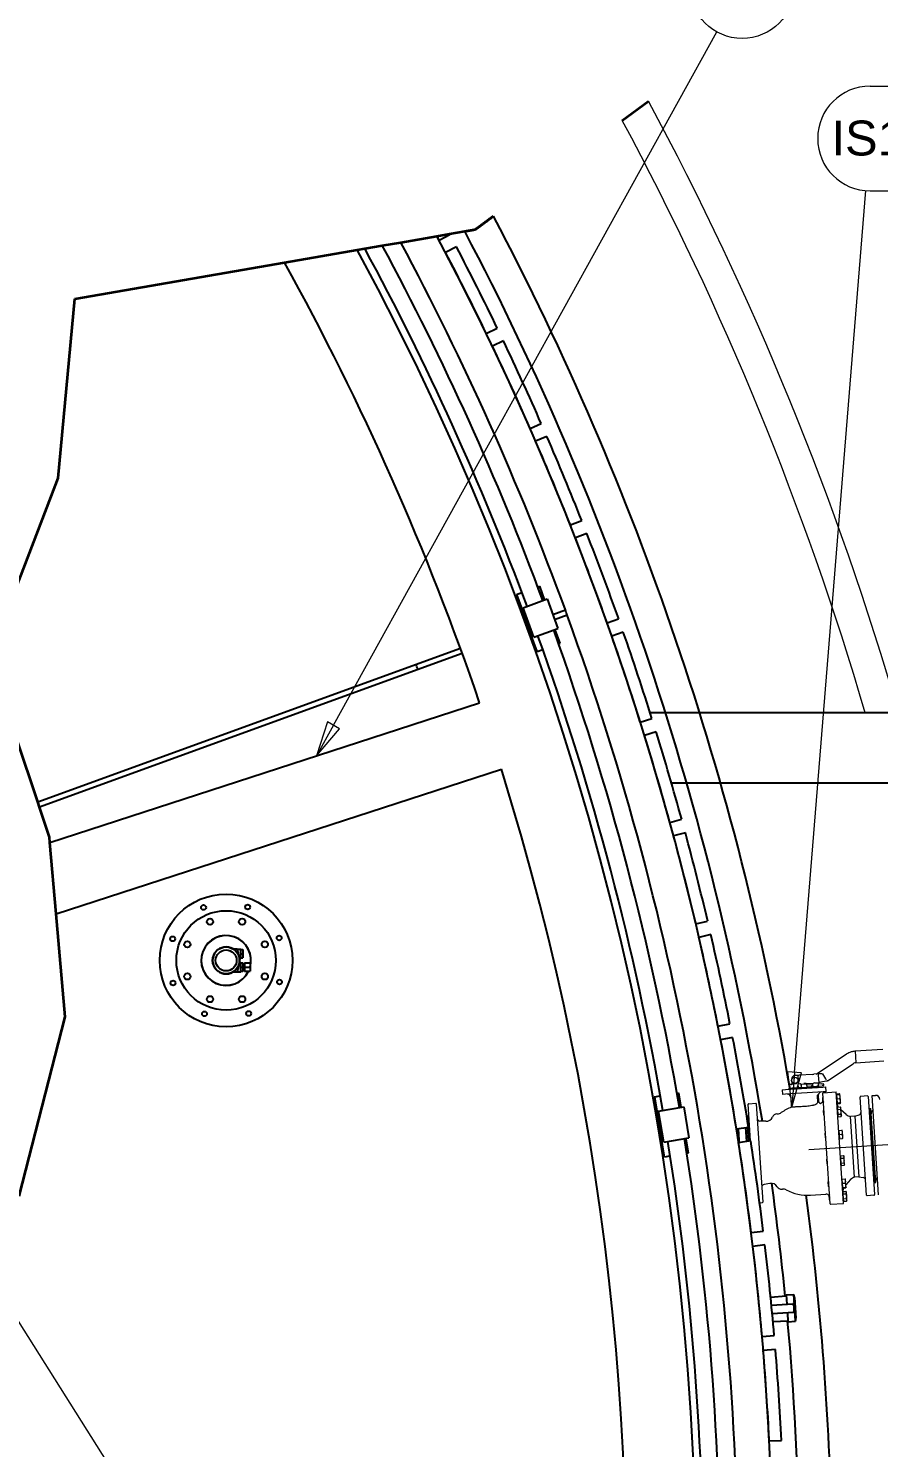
# Model space of a CAD drawing. Header units: millimetres. Extents: x 0 to 100323, y 0 to 59400.
# Drawn here: x 54658 to 60744, y 33047 to 43210 of the extents above; entities that cross this region are included whole.
import ezdxf

# ---------------------------------------------------------------- set-up
doc = ezdxf.new("R2010")
doc.units = ezdxf.units.MM
doc.header["$LTSCALE"] = 100
doc.linetypes.add('CHAIN', pattern=[0.3543, 0.2362, -0.0295, 0.0591, -0.0295])
for name, color, linetype, lineweight in [('Break Line', 7, 'Continuous', 35), ('Dimension', 7, 'Continuous', 18), ('Symbol', 7, 'Continuous', 18), ('Visible', 7, 'Continuous', 25)]:
    doc.layers.add(name, color=color, linetype=linetype, lineweight=lineweight)
for name, color, linetype, lineweight, true_color in [('P_Biomass (BM)', 150, 'Continuous', 18, 0x007fff), ('P_BioMass CenterLine', 150, 'CHAIN', 18, 0x007fff), ('P_Condensate (CS)', 40, 'Continuous', 18, 0xffbf00)]:
    doc.layers.add(name, color=color, linetype=linetype, lineweight=lineweight, true_color=true_color)
doc.styles.add('Note Text', font='arial.ttf')
doc.styles.add('Title', font='arial.ttf')
doc.dimstyles.new('Default - Method 2b', dxfattribs={"dimscale": 100, "dimtxt": 3, "dimasz": 2.5, "dimexe": 3, "dimexo": 0.5, "dimgap": 0.7, "dimtad": 0, "dimtoh": 1, "dimdec": 0, "dimrnd": 1e-08, "dimtxsty": 'Title', "dimcen": 0.09, "dimdle": 10, "dimclrd": 256, "dimclre": 256, "dimclrt": 7, "dimadec": 0, "dimazin": 2, "dimtfac": 0.833333, "dimtdec": 1, "dimtmove": 0, "dimatfit": 3, "dimfxl": 1, "dimtolj": 1, "dimlwd": -1, "dimlwe": -1, "dimarcsym": 0})

# ---------------------------------------------------------------- blocks, each defined once
blk = doc.blocks.new('*D36')
at = {"layer": 'Defpoints', "color": 0, "transparency": 16777216}
for p in [(58733, 37808), (100323, 37808), (61213, 36954), (60245, 35181)]:
    blk.add_point(p, dxfattribs=at)
at = {"layer": 'Dimension', "transparency": 16777216}
blk.add_arc((100323, 37808), 39119, 180.3662, 183.3845, dxfattribs=at)
for points in [[(61163, 37558), (61246, 37558), (61204, 37808)], [(61313, 35501), (61230, 35496), (61287, 35249)]]:
    blk.add_solid(points, dxfattribs=at)
at = {"layer": 'Dimension', "color": 7, "transparency": 16777216, "insert": (61301, 36386), "char_height": 300, "attachment_point": 7, "style": 'Title'}
blk.add_mtext('\\A1;4°', dxfattribs=at)
blk = doc.blocks.new('*D37')
at = {"layer": 'Defpoints', "color": 0, "transparency": 16777216}
for p in [(34298, 37808), (58733, 37808), (72808, 36126), (70305, 35447)]:
    blk.add_point(p, dxfattribs=at)
at = {"layer": 'Dimension', "transparency": 16777216}
blk.add_arc((34298, 37808), 38546, 356.621, 359.6284, dxfattribs=at)
for points in [[(72802, 37558), (72886, 37558), (72845, 37808)], [(72819, 35533), (72736, 35538), (72762, 35286)]]:
    blk.add_solid(points, dxfattribs=at)
at = {"layer": 'Dimension', "color": 7, "transparency": 16777216, "insert": (72901, 36388), "char_height": 300, "attachment_point": 7, "style": 'Title'}
blk.add_mtext('\\A1;4°', dxfattribs=at)
blk = doc.blocks.new('Balloon10')
at = {"layer": 'Symbol'}
for p, q in [((568.42, 382.2), (595.86, 431.86)), ((567.98, 382.44), (567.21, 380.01)), ((568.42, 382.2), (567.21, 380.01)), ((568.85, 381.95), (567.98, 382.44)), ((567.21, 380.01), (568.85, 381.95))]:
    blk.add_line(p, q, dxfattribs=at)
at = {"layer": 'Symbol', "flags": 128}
blk.add_lwpolyline([(567.98, 382.44), (567.21, 380.01), (568.85, 381.95), (567.98, 382.44)], dxfattribs=at)
at = {"layer": 'Symbol'}
blk.add_circle((597.67, 435.13), 3.75, dxfattribs=at)
blk.add_solid([(567.98, 382.44), (567.21, 380.01), (568.85, 381.95), (567.98, 382.44)], dxfattribs=at)
at = {"layer": 'Symbol', "insert": (597.67, 435.13), "char_height": 2.5, "attachment_point": 5, "style": 'Note Text'}
blk.add_mtext('1', dxfattribs=at)
blk = doc.blocks.new('Balloon29')
at = {"layer": 'Symbol'}
for p, q in [((606.83, 427.96), (621.69, 427.96)), ((601.42, 357.34), (606.53, 420.48)), ((606.83, 420.46), (621.69, 420.46)), ((600.92, 357.38), (601.22, 354.85)), ((601.92, 357.3), (600.92, 357.38)), ((601.42, 357.34), (601.22, 354.85)), ((601.22, 354.85), (601.92, 357.3))]:
    blk.add_line(p, q, dxfattribs=at)
at = {"layer": 'Symbol', "flags": 128}
blk.add_lwpolyline([(600.92, 357.38), (601.22, 354.85), (601.92, 357.3), (600.92, 357.38)], dxfattribs=at)
at = {"layer": 'Symbol'}
for centre, start, end in [((606.83, 424.21), 90, 270), ((621.69, 424.21), 270, 90)]:
    blk.add_arc(centre, 3.75, start, end, dxfattribs=at)
blk.add_solid([(600.92, 357.38), (601.22, 354.85), (601.92, 357.3), (600.92, 357.38)], dxfattribs=at)
at = {"layer": 'Symbol', "insert": (614.26, 424.23), "char_height": 2.5, "attachment_point": 5, "style": 'Note Text'}
blk.add_mtext('IS1.C1.CV01', dxfattribs=at)
blk = doc.blocks.new('Balloon41')
at = {"layer": 'Symbol'}
for p, q in [((534.37, 361.51), (518.93, 361.51)), ((534.37, 354.01), (518.93, 354.01)), ((556.35, 322.89), (536.37, 354.59)), ((556.78, 323.16), (555.93, 322.63)), ((555.93, 322.63), (557.69, 320.78)), ((556.35, 322.89), (557.69, 320.78)), ((557.69, 320.78), (556.78, 323.16))]:
    blk.add_line(p, q, dxfattribs=at)
at = {"layer": 'Symbol', "flags": 128}
blk.add_lwpolyline([(555.93, 322.63), (557.69, 320.78), (556.78, 323.16), (555.93, 322.63)], dxfattribs=at)
at = {"layer": 'Symbol'}
for centre, start, end in [((518.93, 357.76), 90, 270), ((534.37, 357.76), 270, 90)]:
    blk.add_arc(centre, 3.75, start, end, dxfattribs=at)
blk.add_solid([(555.93, 322.63), (557.69, 320.78), (556.78, 323.16), (555.93, 322.63)], dxfattribs=at)
at = {"layer": 'Symbol', "insert": (526.65, 357.78), "char_height": 2.5, "attachment_point": 5, "style": 'Note Text'}
blk.add_mtext('IS1.C1.CM01', dxfattribs=at)

msp = doc.modelspace()

# ---------------------------------------------------------------- linework, layer by layer
at = {"layer": 'Break Line'}
for p, q in [((58909.6, 42549.7), (59096.3, 42688.1)), ((57191.4, 41654.8), (57323.4, 41677.6)), ((57323.4, 41677.6), (57582.8, 41722.5)), ((57582.8, 41722.5), (57673.5, 41738.2)), ((57673.5, 41738.2), (57782, 41757)), ((56491, 41533.5), (57011.7, 41623.6)), ((57011.7, 41623.6), (57065.9, 41633)), ((57065.9, 41633), (57191.4, 41654.8)), ((54990.5, 41273.7), (56491, 41533.5)), ((54870.4, 39988.3), (54990.5, 41273.7)), ((54378.5, 38702.8), (54870.4, 39988.3)), ((54724.4, 37670.4), (54378.5, 38702.8)), ((54737.1, 37632.5), (54724.4, 37670.4)), ((54809.2, 37417.4), (54737.1, 37632.5)), ((54812.5, 37380.4), (54809.2, 37417.4)), ((54857.4, 36869.3), (54812.5, 37380.4)), ((54922.3, 36131.9), (54857.4, 36869.3)), ((54591.5, 34846.5), (54922.3, 36131.9))]:
    msp.add_line(p, q, dxfattribs=at)
for points, weights in [([(57858, 41770.2), (57922.5, 41818), (57987.6, 41866.2)], [1.00000684871, 1.00001081549, 1]), ([(57782, 41757), (57819.9, 41763.6), (57858, 41770.2)], [1, 1.00000540163, 1.00000738175])]:
    msp.add_rational_spline(points, weights, degree=2, dxfattribs=at)
at = {"layer": 'P_Biomass (BM)'}
for p, q in [((60576.4, 35887.4), (60775.3, 35900.5)), ((60576.4, 35887.4), (60579.2, 35845)), ((60297.4, 35721.3), (60514.5, 35866.4)), ((60379.1, 35673.7), (60561.7, 35795.7)), ((60579.2, 35845), (60582, 35802.6)), ((60582, 35802.6), (60780.9, 35815.7)), ((60121.2, 35684.7), (60121.8, 35674.8)), ((60121.8, 35674.8), (60123.3, 35652.3)), ((60164.4, 35712.6), (60144.5, 35711.3)), ((60166.9, 35712.8), (60164.4, 35712.6)), ((60166.9, 35712.8), (60175.1, 35713.3)), ((60166.9, 35712.8), (60167.1, 35710.3)), ((60167.1, 35710.3), (60169.2, 35677.9)), ((60273, 35719.7), (60175.1, 35713.3)), ((60273, 35719.7), (60280.6, 35720.2)), ((60311.6, 35722.3), (60280.6, 35720.2)), ((60340.4, 35724.2), (60311.6, 35722.3)), ((60311.6, 35722.2), (60311.8, 35719.8)), ((60311.8, 35719.8), (60312.1, 35714.7)), ((60312.1, 35714.7), (60315.6, 35662.4)), ((60340.4, 35724.2), (60341.7, 35722.3)), ((60341.7, 35722.3), (60365, 35687.3)), ((60365, 35687.3), (60366.5, 35685.1)), ((60366.5, 35685.1), (60369.2, 35681.2)), ((60054.7, 35609), (60076.7, 35610.4)), ((60054.7, 35609), (60056.9, 35575.3)), ((60078.9, 35576.7), (60056.9, 35575.3)), ((60076.7, 35610.4), (60344.6, 35628)), ((60346.8, 35594.3), (60078.9, 35576.7)), ((60104.1, 35619.7), (60316.2, 35633.6)), ((60104.5, 35613.6), (60104.1, 35619.7)), ((60104.5, 35613.6), (60316.6, 35627.5)), ((60109.6, 35612.6), (60104.5, 35613.6)), ((60106.7, 35643.7), (60108, 35623.7)), ((60121.1, 35647.2), (60109, 35646.4)), ((60110.7, 35621.4), (60125.3, 35622.4)), ((60123.3, 35652.3), (60123.4, 35650.3)), ((60123.4, 35650.3), (60123.5, 35649.1)), ((60125.3, 35622.4), (60158.6, 35624.6)), ((60145.9, 35651.3), (60139, 35650.8)), ((60155.3, 35651.9), (60155.2, 35651.9)), ((60158.6, 35624.6), (60169.9, 35625.3)), ((60168.3, 35650.2), (60165.2, 35650)), ((60165.9, 35647.6), (60167.3, 35627.6)), ((60167.8, 35623.9), (60167.7, 35625.1)), ((60185.7, 35651.4), (60168.3, 35650.2)), ((60169.9, 35625.3), (60187.4, 35626.4)), ((60188.2, 35651.6), (60185.7, 35651.4)), ((60187.4, 35626.4), (60190.1, 35626.6)), ((60188.4, 35649.1), (60189.7, 35629.1)), ((60188.7, 35647.8), (60190.2, 35625.4)), ((60191.1, 35650.5), (60226, 35652.8)), ((60225.9, 35654), (60277.1, 35657.4)), ((60228.7, 35650.4), (60230.1, 35628)), ((60271.6, 35644.5), (60229.2, 35641.7)), ((60230, 35629.2), (60260, 35631.2)), ((60252.6, 35629.5), (60252.5, 35630.7)), ((60271.6, 35644.5), (60260, 35631.2)), ((60270, 35631.9), (60260, 35631.2)), ((60270, 35631.9), (60282.4, 35632.7)), ((60270.8, 35657), (60271.6, 35644.5)), ((60271.6, 35644.5), (60272.3, 35634.5)), ((60284.7, 35657.9), (60277.1, 35657.4)), ((60282.4, 35632.7), (60302, 35634)), ((60284.7, 35657.9), (60315.7, 35659.9)), ((60309.5, 35634.4), (60302, 35634)), ((60309.5, 35634.4), (60314.6, 35634.8)), ((60310.4, 35659.6), (60311.8, 35637.1)), ((60313.6, 35649.7), (60311, 35649.6)), ((60311.7, 35625.8), (60316.6, 35627.5)), ((60316.5, 35523.4), (60313, 35576.6)), ((60338.8, 35651.4), (60313.6, 35649.7)), ((60314.6, 35634.8), (60339.7, 35636.4)), ((60315.6, 35662.4), (60315.6, 35662.1)), ((60315.6, 35662.1), (60315.7, 35659.9)), ((60316.6, 35627.5), (60316.2, 35633.6)), ((60338.8, 35651.4), (60346.8, 35651.9)), ((60347.8, 35637), (60339.7, 35636.4)), ((60396.3, 34793.3), (60344.5, 35584.1)), ((60344.6, 35628), (60366.6, 35629.4)), ((60368.8, 35595.7), (60346.8, 35594.3)), ((60348, 35588.1), (60441.5, 35594.2)), ((60349.5, 35649.6), (60350.1, 35639.6)), ((60368.8, 35595.7), (60366.6, 35629.4)), ((60493.9, 34796), (60441.5, 35594.2)), ((60445, 35572.1), (60443, 35571.9)), ((60444.5, 35579.2), (60464.8, 35580.5)), ((60444.8, 35574.6), (60444.5, 35579.2)), ((60444.8, 35574.6), (60465.1, 35575.9)), ((60446.8, 35544.6), (60444.8, 35574.6)), ((60467.8, 35576.1), (60464.8, 35580.5)), ((60468.8, 35561.1), (60467.8, 35576.1)), ((59828.2, 35243.3), (59811, 35505.3)), ((59814.5, 35509.3), (59864.4, 35512.6)), ((59868.4, 35509.1), (59914.5, 34805.6)), ((60121.8, 35484.7), (60117.2, 35554.2)), ((60309.1, 35520.7), (60306.1, 35566.6)), ((60343.9, 35554.9), (60346.2, 35557.5)), ((60346.1, 35521.1), (60343.9, 35554.9)), ((60346.1, 35521.1), (60348.1, 35519.3)), ((60448.6, 35517.2), (60446.6, 35517.1)), ((60446.8, 35544.6), (60467.1, 35546)), ((60448.8, 35514.7), (60446.8, 35544.6)), ((60448.8, 35514.7), (60469, 35516)), ((60449.1, 35510.1), (60448.8, 35514.7)), ((60449.1, 35510.1), (60469.3, 35511.4)), ((60451.1, 35478.5), (60449.1, 35478.3)), ((60450.7, 35485.6), (60470.9, 35486.9)), ((60451.8, 35468.3), (60450.7, 35485.6)), ((60451.8, 35468.3), (60472.1, 35469.6)), ((60470.7, 35531.2), (60468.8, 35561.1)), ((60471.7, 35516.2), (60469.3, 35511.4)), ((60471.7, 35516.2), (60470.7, 35531.2)), ((60473.9, 35482.5), (60470.9, 35486.9)), ((60474.2, 35478.4), (60473.9, 35482.5)), ((60475.9, 35452.5), (60474.2, 35478.4)), ((60657.8, 34855.6), (60611.9, 35556.6)), ((60663.9, 35565), (60616.5, 35561.9)), ((60669.2, 35560.3), (60715.2, 34859.3)), ((60682.5, 35472.2), (60674.8, 35476.1)), ((60682.4, 35474.7), (60688.6, 35475.2)), ((60717, 34945.9), (60682.4, 35474.7)), ((60723.3, 34946.3), (60688.6, 35475.2)), ((60697.6, 35567.2), (60721.3, 35568.7)), ((60744.2, 34856.2), (60697.6, 35567.2)), ((59809.4, 35415), (59816.6, 35419.8)), ((59937.2, 35383.6), (59894.5, 35385.1)), ((60016.8, 35436.1), (60021.7, 35436.4)), ((60350, 35461.2), (60352.4, 35463.9)), ((60352.3, 35427.4), (60350, 35461.2)), ((60352.3, 35427.4), (60354.9, 35425.1)), ((60454.1, 35433.7), (60451.8, 35468.3)), ((60454.7, 35423.6), (60452.7, 35423.4)), ((60454.1, 35433.7), (60474.3, 35435.1)), ((60455.2, 35416.4), (60454.1, 35433.7)), ((60455.2, 35416.4), (60475.5, 35417.8)), ((60512.9, 35432.5), (60475, 35465.7)), ((60477.8, 35422.6), (60475.5, 35417.8)), ((60477.6, 35426.6), (60475.9, 35452.5)), ((60477.8, 35422.6), (60477.6, 35426.6)), ((60573.2, 35420), (60543, 35418)), ((60571.4, 34983.9), (60543, 35418)), ((60573.2, 35420), (60605, 35430.2)), ((60573.2, 35420), (60601.7, 34985.9)), ((60360.7, 35299.1), (60363, 35301.7)), ((60362.9, 35265.3), (60360.7, 35299.1)), ((60461.8, 35316.3), (60459.8, 35316.2)), ((60461.6, 35318.8), (60481.9, 35320.1)), ((60463.6, 35288.9), (60461.6, 35318.8)), ((60463.6, 35288.9), (60483.8, 35290.2)), ((60465.5, 35258.9), (60463.6, 35288.9)), ((60485.5, 35305.3), (60484.5, 35320.3)), ((60487.5, 35275.4), (60485.5, 35305.3)), ((60488.5, 35260.4), (60487.5, 35275.4)), ((60362.9, 35265.3), (60365.5, 35263)), ((60465.4, 35261.4), (60463.4, 35261.3)), ((60465.5, 35258.9), (60485.8, 35260.2)), ((60372.9, 35111.8), (60375.3, 35114.5)), ((60375.2, 35078), (60372.9, 35111.8)), ((60375.2, 35078), (60377.8, 35075.7)), ((60474, 35129.1), (60472, 35128.9)), ((60473.6, 35136.2), (60493.8, 35137.5)), ((60474.7, 35118.9), (60473.6, 35136.2)), ((60474.7, 35118.9), (60495, 35120.2)), ((60477, 35084.3), (60474.7, 35118.9)), ((60477.6, 35074.2), (60475.6, 35074)), ((60477, 35084.3), (60497.2, 35085.7)), ((60478.1, 35067), (60477, 35084.3)), ((60478.1, 35067), (60498.4, 35068.4)), ((60496.8, 35133.1), (60493.8, 35137.5)), ((60497.1, 35129), (60496.8, 35133.1)), ((60498.8, 35103.1), (60497.1, 35129)), ((60500.7, 35073.2), (60498.4, 35068.4)), ((60500.5, 35077.2), (60498.8, 35103.1)), ((60500.7, 35073.2), (60500.5, 35077.2)), ((60484.7, 34966.9), (60482.7, 34966.8)), ((60484.5, 34969.4), (60504.8, 34970.7)), ((60486.5, 34939.5), (60484.5, 34969.4)), ((60508.4, 34955.9), (60507.5, 34970.9)), ((60543.5, 34965.6), (60510.3, 34927.7)), ((60601.7, 34985.9), (60571.4, 34983.9)), ((60601.7, 34985.9), (60634.5, 34980)), ((59966.3, 34939), (59924.2, 34931.9)), ((60052.1, 34897.3), (60057, 34897.6)), ((60255.7, 34855.5), (60366.7, 34862.8)), ((60383.6, 34949.7), (60385.9, 34952.3)), ((60385.8, 34915.9), (60383.6, 34949.7)), ((60385.8, 34915.9), (60388.4, 34913.6)), ((60488.3, 34912), (60486.3, 34911.9)), ((60486.5, 34939.5), (60506.7, 34940.8)), ((60488.4, 34909.5), (60486.5, 34939.5)), ((60488.4, 34909.5), (60508.7, 34910.9)), ((60490.8, 34873.3), (60488.8, 34873.1)), ((60490.3, 34880.4), (60510.6, 34881.7)), ((60491.5, 34863.1), (60490.3, 34880.4)), ((60491.5, 34863.1), (60511.7, 34864.4)), ((60493.7, 34828.6), (60491.5, 34863.1)), ((60493, 34905.2), (60509, 34906.2)), ((60510.4, 34926), (60508.4, 34955.9)), ((60511.4, 34911), (60509, 34906.2)), ((60511.4, 34911), (60510.4, 34926)), ((60513.6, 34877.3), (60510.6, 34881.7)), ((60513.9, 34873.3), (60513.6, 34877.3)), ((60515.6, 34847.3), (60513.9, 34873.3)), ((60716.9, 34948.4), (60709.7, 34943.6)), ((60717, 34945.9), (60723.3, 34946.3)), ((59892.5, 34800.4), (59911, 34801.6)), ((60389.7, 34856.1), (60391.4, 34858)), ((60391.9, 34822.3), (60389.7, 34856.1)), ((60391.9, 34822.3), (60394.6, 34819.9)), ((60400.3, 34789.8), (60493.9, 34796)), ((60494.4, 34818.4), (60492.4, 34818.3)), ((60493.7, 34828.6), (60514, 34829.9)), ((60494.9, 34811.3), (60493.7, 34828.6)), ((60494.9, 34811.3), (60515.1, 34812.6)), ((60517.5, 34817.4), (60515.1, 34812.6)), ((60517.3, 34821.4), (60515.6, 34847.3)), ((60517.5, 34817.4), (60517.3, 34821.4)), ((60710.5, 34854), (60663.1, 34850.9))]:
    msp.add_line(p, q, dxfattribs=at)
msp.add_circle((60144.3, 35676.2), 22.5, dxfattribs=at)
for centre, radius, start, end in [((60146.1, 35686.4), 25, 93.75063, 183.75063), ((60092.3, 35552.6), 25, 3.75063, 93.75063), ((60109.2, 35643.9), 2.5, 93.75063, 183.75063), ((60110.5, 35623.9), 2.5, 183.75063, 273.75063), ((60121, 35649.6), 2.5, 273.75063, 3.75063), ((60168.4, 35647.7), 2.5, 93.75063, 183.75063), ((60169.8, 35627.8), 2.5, 183.75063, 273.75063), ((60185.9, 35648.9), 2.5, 3.75063, 93.75063), ((60187.2, 35628.9), 2.5, 273.75063, 3.75063), ((60191.2, 35648), 2.5, 93.75063, 183.75063), ((60226.2, 35650.3), 2.5, 3.75063, 93.75063), ((60269.8, 35634.3), 2.5, 273.75063, 3.75063), ((60309.3, 35636.9), 2.5, 273.75063, 3.75063), ((60336.7, 35568.6), 25, 93.75063, 161.41899), ((60348.2, 35584.4), 3.75, 93.75063, 183.75063), ((60347, 35649.4), 2.5, 3.75063, 93.75063), ((60347.6, 35639.4), 2.5, 273.75063, 3.75063), ((59814.7, 35505.6), 3.75, 93.75063, 183.75063), ((59864.6, 35508.8), 3.75, 3.75063, 93.75063), ((60234.5, 35179.8), 325, 110.28649, 125.17454), ((60322.6, 35536.3), 25, 281.33776, 337.9087), ((60497, 35513), 50, 183.75063, 212.86869), ((60616.9, 35556.9), 5, 93.75063, 183.75063), ((60664.3, 35560), 5, 3.75063, 93.75063), ((60723.3, 35538.8), 30, 3.75063, 93.75063), ((59895.2, 35405.1), 20, 183.75063, 267.88206), ((59939, 35433.5), 50, 267.88206, 336.54774), ((60019.3, 35398.7), 37.5, 93.75063, 156.54774), ((60018.4, 35486.3), 50, 273.75063, 305.17454), ((60554.1, 35479.5), 62.5, 228.75063, 259.71439), ((60598.9, 35449.2), 20, 287.78688, 3.75063), ((60718.5, 35439.5), 27.5, 120.78633, 183.75063), ((60590.5, 34924.4), 62.5, 107.78688, 138.75063), ((60630.9, 34960.3), 20, 3.75063, 79.71439), ((60748.3, 34985.5), 27.5, 183.75063, 246.71494), ((59927.6, 34912.1), 20, 99.6192, 183.75063), ((59974.7, 34889.7), 50, 30.95353, 99.6192), ((60049.7, 34934.7), 37.5, 210.95353, 273.75063), ((60060.3, 34847.7), 50, 62.32673, 93.75063), ((60234.5, 35179.8), 325, 242.32673, 273.75063), ((60368.4, 34837.8), 25, 29.59257, 93.75063), ((60538.2, 34883.8), 50, 148.3401, 183.75063), ((59910.8, 34805.3), 3.75, 273.75063, 3.75063), ((60400.1, 34793.6), 3.75, 183.75063, 273.75063), ((60662.8, 34855.9), 5, 183.75063, 273.75063), ((60710.2, 34859), 5, 273.75063, 3.75063)]:
    msp.add_arc(centre, radius, start, end, dxfattribs=at)
for points, knots in [([(60514.5, 35866.4), (60525.4, 35873.7), (60537.7, 35879.2), (60558.9, 35885), (60567.6, 35886.5), (60576.4, 35887.4)], [0, 0, 0, 0, 1.5757151, 1.5757151, 2.6339001, 2.6339001, 2.6339001, 2.6339001]), ([(60582, 35802.6), (60578.9, 35802.4), (60575.9, 35801.9), (60569, 35799.9), (60565.2, 35798), (60561.7, 35795.7)], [0, 0, 0, 0, 0.36301357, 0.36301357, 0.86224741, 0.86224741, 0.86224741, 0.86224741]), ([(60169.2, 35677.9), (60169.5, 35674.3), (60168.9, 35670.5), (60166.8, 35665.3), (60166, 35663.6), (60163.9, 35660.7), (60162.8, 35659.3), (60160.3, 35656.9), (60158.8, 35655.8), (60156.5, 35654.4), (60155.8, 35654), (60155.1, 35653.7)], [2.7705376, 2.7705376, 2.7705376, 2.7705376, 3.200607, 3.200607, 3.4156417, 3.4156417, 3.6306764, 3.6306764, 3.8623436, 3.8623436, 3.9734686, 3.9734686, 3.9734686, 3.9734686]), ([(60379.1, 35673.7), (60377.3, 35672.5), (60375.3, 35671.6), (60372.7, 35670.9), (60372.2, 35670.7), (60371.7, 35670.6)], [0, 0, 0, 0, 0.25630166, 0.25630166, 0.31936283, 0.31936283, 0.31936283, 0.31936283]), ([(60121.3, 35644.7), (60121.9, 35645.4), (60122.7, 35646.3), (60123.4, 35647.8), (60123.6, 35648.5), (60123.5, 35649.1)], [0, 0, 0, 0, 0.11756282, 0.11756282, 0.19402605, 0.19402605, 0.19402605, 0.19402605]), ([(60123.4, 35650.3), (60123.6, 35650.4), (60123.7, 35650.5), (60124.4, 35651), (60124.9, 35651.4), (60125.4, 35651.8), (60125.5, 35651.9), (60125.7, 35651.9), (60125.7, 35651.9), (60125.8, 35651.9), (60125.8, 35651.9), (60125.8, 35651.9)], [1.03791582, 1.03791582, 1.03791582, 1.03791582, 1.06177478, 1.06177478, 1.16965079, 1.16965079, 1.20998835, 1.20998835, 1.23501266, 1.23501266, 1.23887704, 1.23887704, 1.23887704, 1.23887704]), ([(60125.8, 35651.9), (60127.6, 35651.6), (60129.4, 35651.4), (60134, 35650.9), (60136.6, 35650.7), (60139, 35650.8)], [-1.70486799, -1.70486799, -1.70486799, -1.70486799, -1.50045954, -1.50045954, -1.19630796, -1.19630796, -1.19630796, -1.19630796]), ([(60225.9, 35654), (60223.2, 35653.8), (60220.2, 35654), (60214.1, 35654.6), (60211.1, 35655), (60208.3, 35655.4)], [-0.67667279, -0.67667279, -0.67667279, -0.67667279, -0.3383364, -0.3383364, 0, 0, 0, 0]), ([(60306.1, 35566.6), (60306.1, 35566.7), (60306.1, 35566.8), (60306.1, 35567.2), (60306.1, 35567.6), (60306.2, 35568.4), (60306.4, 35568.9), (60306.8, 35570), (60307.1, 35570.6), (60308.1, 35572.3), (60309.1, 35573.3), (60310.9, 35574.9), (60311.7, 35575.6), (60312.8, 35576.4), (60313, 35576.6), (60313, 35576.6)], [1.93222, 1.93222, 1.93222, 1.93222, 1.9558103, 1.9558103, 2.0478184, 2.0478184, 2.1775107, 2.1775107, 2.4296146, 2.4296146, 2.9930011, 2.9930011, 3.5599165, 3.5599165, 4.0522796, 4.0522796, 4.0522796, 4.0522796]), ([(60311.2, 35647.3), (60311.2, 35647.3), (60311.2, 35647.3), (60311.2, 35647.2), (60311.2, 35647.2), (60311.2, 35647.1), (60311.2, 35647.1)], [-0.014311058, -0.014311058, -0.014311058, -0.014311058, -0.006933725, -0.006933725, -0.006933725, 0.000525795, 0.000525795, 0.000525795, 0.000525795]), ([(60214.2, 35489.2), (60209.6, 35489), (60205, 35488.8), (60194.1, 35488.2), (60187.9, 35487.9), (60175.9, 35487.3), (60170.1, 35487), (60159.5, 35486.5), (60154.6, 35486.3), (60146, 35485.8), (60141.9, 35485.6), (60134.8, 35485.3), (60131.7, 35485.1), (60126.7, 35484.9), (60124.8, 35484.8), (60122.4, 35484.7), (60121.8, 35484.7), (60121.8, 35484.7)], [0.1983852, 0.1983852, 0.1983852, 0.1983852, 0.7346392, 0.7346392, 1.4692785, 1.4692785, 2.2039177, 2.2039177, 2.938557, 2.938557, 3.673091, 3.673091, 4.407625, 4.407625, 5.142159, 5.142159, 5.876693, 5.876693, 5.876693, 5.876693]), ([(60278.4, 35499.1), (60276.7, 35498.7), (60275, 35498.2), (60268, 35496.5), (60262.3, 35495.3), (60250.4, 35493.1), (60244.2, 35492.1), (60231.6, 35490.5), (60225.3, 35489.9), (60219.2, 35489.5), (60217.5, 35489.4), (60215.8, 35489.3), (60214.2, 35489.2)], [-2.4690309, -2.4690309, -2.4690309, -2.4690309, -2.2187719, -2.2187719, -1.4791813, -1.4791813, -0.7395906, -0.7395906, 0, 0, 0, 0.1984808, 0.1984808, 0.1984808, 0.1984808]), ([(60278.4, 35499.1), (60283.3, 35500.4), (60287.8, 35502), (60291.8, 35503.9), (60292.9, 35504.4), (60294, 35505), (60295, 35505.6), (60295.7, 35506), (60296.4, 35506.4), (60297.1, 35506.8), (60299.2, 35508), (60300.9, 35509.3), (60302.3, 35510.5), (60302.7, 35510.8), (60303.1, 35511.2), (60303.5, 35511.6), (60304.2, 35512.2), (60304.8, 35512.8), (60305.3, 35513.3), (60306.6, 35514.7), (60307.6, 35516.1), (60308.2, 35517.3), (60308.2, 35517.3), (60308.3, 35517.4), (60308.3, 35517.4), (60308.6, 35518), (60308.8, 35518.5), (60308.9, 35519.1), (60309, 35519.4), (60309.1, 35519.6), (60309.1, 35520), (60309.1, 35520.1), (60309.1, 35520.2), (60309.1, 35520.4), (60309.1, 35520.5), (60309.1, 35520.6), (60309.1, 35520.7)], [0, 0, 0, 0, 0.7708766, 0.7708766, 0.7708766, 0.9887593, 0.9887593, 0.9887593, 1.1419573, 1.1419573, 1.1419573, 1.6269223, 1.6269223, 1.6269223, 1.7784456, 1.7784456, 1.7784456, 2.0468111, 2.0468111, 2.0468111, 2.7472678, 2.7472678, 2.7472678, 2.7768126, 2.7768126, 2.7768126, 3.069755, 3.069755, 3.069755, 3.1958455, 3.1958455, 3.1958455, 3.2487989, 3.2487989, 3.2487989, 3.2973143, 3.2973143, 3.2973143, 3.2973143]), ([(60316.5, 35523.4), (60316.6, 35522.1), (60316.9, 35520.8), (60317.9, 35518.4), (60318.6, 35517.2), (60320.3, 35515.2), (60321.3, 35514.3), (60323.6, 35512.9), (60324.8, 35512.4), (60326.6, 35512), (60327, 35511.9), (60327.5, 35511.8)], [0, 0, 0, 0, 0.15497111, 0.15497111, 0.3131711, 0.3131711, 0.47429181, 0.47429181, 0.63268632, 0.63268632, 0.68883347, 0.68883347, 0.68883347, 0.68883347]), ([(60327.5, 35511.8), (60327.5, 35511.8), (60327.5, 35511.8), (60327.5, 35511.8), (60327.5, 35511.8), (60327.4, 35511.8), (60327.4, 35511.8), (60327.3, 35511.7), (60327.2, 35511.7), (60327.1, 35511.6), (60327, 35511.5), (60326.9, 35511.5), (60326.8, 35511.4), (60326.4, 35511.1), (60325.7, 35510.7), (60324.8, 35510.3), (60324.6, 35510.2), (60324.5, 35510.1), (60324.3, 35510.1), (60324.3, 35510), (60324.3, 35510), (60324.3, 35510)], [1.1939119, 1.1939119, 1.1939119, 1.1939119, 1.2408379, 1.2408379, 1.2408379, 1.3759992, 1.3759992, 1.3759992, 1.6060905, 1.6060905, 1.6060905, 1.7391443, 1.7391443, 1.7391443, 2.2978034, 2.2978034, 2.2978034, 2.3906077, 2.3906077, 2.3906077, 2.3969942, 2.3969942, 2.3969942, 2.3969942]), ([(60348.6, 35522), (60348.6, 35521.1), (60348.6, 35520.4), (60348.4, 35519.4), (60348.2, 35519.2), (60348.1, 35519.3)], [1.44816762, 1.44816762, 1.44816762, 1.44816762, 1.6622591, 1.6622591, 1.88681946, 1.88681946, 1.88681946, 1.88681946]), ([(60391.4, 34858), (60391.5, 34858.1), (60391.5, 34858.1), (60391.6, 34858.1), (60391.7, 34857.9), (60392, 34857.1), (60392.2, 34856.4), (60392.3, 34855.4)], [2.23171863, 2.23171863, 2.23171863, 2.23171863, 2.25494292, 2.25494292, 2.4488197, 2.4488197, 2.6508871, 2.6508871, 2.6508871, 2.6508871])]:
    msp.add_open_spline(points, degree=3, knots=knots, dxfattribs=at)
for points in [[(60155.1, 35653.7), (60152.3, 35652.4), (60149.2, 35651.5), (60145.9, 35651.3)], [(60371.7, 35670.6), (60353, 35667.1), (60334.4, 35663.5), (60315.7, 35659.9)], [(60371.7, 35670.6), (60371.7, 35670.6), (60371.7, 35670.6), (60371.7, 35670.6)], [(60316.5, 35523.4), (60316.5, 35523.4), (60316.5, 35523.4), (60316.5, 35523.4)], [(60354.9, 35425.2), (60354.9, 35425.1), (60354.9, 35425.1), (60354.9, 35425.1)], [(60385.9, 34952.3), (60385.9, 34952.3), (60385.9, 34952.3), (60385.9, 34952.3)]]:
    msp.add_open_spline(points, degree=3, dxfattribs=at)
for points, weights in [([(60467.2, 35576), (60466.4, 35578.2), (60464.8, 35580.5)], [1.01895290532, 1.01965956375, 1]), ([(60465.1, 35575.9), (60467.8, 35576.1), (60467.8, 35576.1)], [1, 1.0379548493, 1]), ([(60468.8, 35561.1), (60468.3, 35568.1), (60465.1, 35575.9)], [1, 1.0379548493, 1]), ([(60467.1, 35546), (60469.2, 35554.2), (60468.8, 35561.1)], [1, 1.0379548493, 1]), ([(60470.7, 35531.2), (60470.3, 35538.1), (60467.1, 35546)], [1, 1.0379548493, 1]), ([(60469, 35516), (60471.2, 35524.2), (60470.7, 35531.2)], [1, 1.0379548493, 1]), ([(60471.7, 35516.2), (60471.7, 35516.2), (60469, 35516)], [1, 1.0379548493, 1]), ([(60469.3, 35511.4), (60470.6, 35513.9), (60471.1, 35516.2)], [1, 1.01965956375, 1.01895290532]), ([(60474.2, 35478.4), (60473.9, 35482.5), (60470.9, 35486.9)], [1, 1.0379548493, 1]), ([(60472.1, 35469.6), (60474.4, 35474.4), (60474.2, 35478.4)], [1, 1.0379548493, 1]), ([(60475.9, 35452.5), (60475.4, 35460.5), (60472.1, 35469.6)], [1, 1.0379548493, 1]), ([(60474.3, 35435.1), (60476.4, 35444.5), (60475.9, 35452.5)], [1, 1.0379548493, 1]), ([(60477.6, 35426.6), (60477.3, 35430.6), (60474.3, 35435.1)], [1, 1.0379548493, 1]), ([(60475.5, 35417.8), (60477.8, 35422.6), (60477.6, 35426.6)], [1, 1.0379548493, 1]), ([(60481.9, 35320.1), (60484.5, 35320.3), (60484.5, 35320.3)], [1, 1.0379548493, 1]), ([(60485.5, 35305.3), (60485.1, 35312.3), (60481.9, 35320.1)], [1, 1.0379548493, 1]), ([(60483.8, 35290.2), (60486, 35298.4), (60485.5, 35305.3)], [1, 1.0379548493, 1]), ([(60487.5, 35275.4), (60487, 35282.3), (60483.8, 35290.2)], [1, 1.0379548493, 1]), ([(60485.8, 35260.2), (60487.9, 35268.4), (60487.5, 35275.4)], [1, 1.0379548493, 1]), ([(60488.5, 35260.4), (60488.5, 35260.4), (60485.8, 35260.2)], [1, 1.0379548493, 1]), ([(60497.1, 35129), (60496.8, 35133.1), (60493.8, 35137.5)], [1, 1.0379548493, 1]), ([(60495, 35120.2), (60497.3, 35125), (60497.1, 35129)], [1, 1.0379548493, 1]), ([(60498.8, 35103.1), (60498.3, 35111.1), (60495, 35120.2)], [1, 1.0379548493, 1]), ([(60497.2, 35085.7), (60499.3, 35095.1), (60498.8, 35103.1)], [1, 1.0379548493, 1]), ([(60500.5, 35077.2), (60500.2, 35081.2), (60497.2, 35085.7)], [1, 1.0379548493, 1]), ([(60498.4, 35068.4), (60500.7, 35073.2), (60500.5, 35077.2)], [1, 1.0379548493, 1]), ([(60504.8, 34970.7), (60507.5, 34970.9), (60507.5, 34970.9)], [1, 1.0379548493, 1]), ([(60508.4, 34955.9), (60508, 34962.9), (60504.8, 34970.7)], [1, 1.0379548493, 1]), ([(60506.7, 34940.8), (60508.9, 34949), (60508.4, 34955.9)], [1, 1.0379548493, 1]), ([(60510.4, 34926), (60509.9, 34932.9), (60506.7, 34940.8)], [1, 1.0379548493, 1]), ([(60508.7, 34910.9), (60510.9, 34919), (60510.4, 34926)], [1, 1.0379548493, 1]), ([(60511.4, 34911), (60511.4, 34911), (60508.7, 34910.9)], [1, 1.0379548493, 1]), ([(60509, 34906.2), (60510.3, 34908.8), (60510.8, 34911)], [1, 1.01965956375, 1.01895290532]), ([(60513.9, 34873.3), (60513.6, 34877.3), (60510.6, 34881.7)], [1, 1.0379548493, 1]), ([(60511.7, 34864.4), (60514.1, 34869.3), (60513.9, 34873.3)], [1, 1.0379548493, 1]), ([(60515.6, 34847.3), (60515, 34855.4), (60511.7, 34864.4)], [1, 1.0379548493, 1]), ([(60514, 34829.9), (60516.1, 34839.3), (60515.6, 34847.3)], [1, 1.0379548493, 1]), ([(60517.3, 34821.4), (60517, 34825.4), (60514, 34829.9)], [1, 1.0379548493, 1]), ([(60515.1, 34812.6), (60517.5, 34817.4), (60517.3, 34821.4)], [1, 1.0379548493, 1])]:
    msp.add_rational_spline(points, weights, degree=2, dxfattribs=at)
at = {"layer": 'P_BioMass CenterLine', "ltscale": 23.990969}
msp.add_line((60245.2, 35180.5), (64479.7, 35458.1), dxfattribs=at)
at = {"layer": 'P_Condensate (CS)'}
for radius, start, end in [(22415, 16.19046, 28.31051), (22185, 16.363, 28.22449)]:
    msp.add_arc((39362.4, 32057.8), radius, start, end, dxfattribs=at)
at = {"layer": 'Visible'}
for p, q in [((57598, 41693.8), (57675.5, 41734.5)), ((57722, 41645.9), (57644.5, 41605.2)), ((57935.9, 41025.3), (58014.8, 41063.1)), ((58058, 40973), (57979.1, 40935.1)), ((58249.2, 40344.9), (58329.5, 40379.9)), ((58369.4, 40288.2), (58289.2, 40253.3)), ((58537.7, 39653.7), (58619.1, 39685.7)), ((58655.7, 39592.6), (58574.3, 39560.6)), ((58151.4, 39155.5), (58191, 39170)), ((58151.4, 39155.5), (58191.7, 39045.2)), ((58304.4, 39211.5), (58315.7, 39215.6)), ((58315.7, 39215.6), (58350.9, 39119.3)), ((58203.4, 39049.5), (58191.7, 39045.2)), ((58199.4, 39024), (58191.7, 39045.2)), ((58199.1, 39061.2), (58370.6, 39123.8)), ((58276.4, 38849.9), (58199.1, 39061.2)), ((58206, 39042.4), (58201.3, 39040.7)), ((58206.5, 39026.6), (58201.3, 39040.7)), ((58259.7, 38881), (58206.5, 39026.6)), ((58351.8, 39117), (58350.9, 39119.3)), ((58370.6, 39123.8), (58447.8, 38912.5)), ((58411.3, 39012.3), (58501.8, 39045.2)), ((58191.1, 39021), (58192.4, 39021.5)), ((58199.4, 39024), (58192.4, 39021.5)), ((58199.4, 39024), (58252.6, 38878.5)), ((58235.1, 38948.2), (58239.8, 38949.9)), ((58515.4, 39007.7), (58425, 38974.8)), ((58800.9, 38952.4), (58883.4, 38981.4)), ((58244.3, 38875.4), (58245.6, 38875.9)), ((58245.6, 38875.9), (58252.6, 38878.5)), ((58253.5, 38912.3), (58248.8, 38910.6)), ((58252.6, 38878.5), (58260.3, 38857.3)), ((58259.7, 38881), (58264.8, 38866.9)), ((58272.1, 38861.6), (58260.3, 38857.3)), ((58300.7, 38747), (58260.3, 38857.3)), ((58269.5, 38868.7), (58264.8, 38866.9)), ((58276.4, 38849.9), (58447.8, 38912.5)), ((58429.9, 38903.3), (58429, 38905.6)), ((58465, 38807), (58429.9, 38903.3)), ((58916.6, 38887.1), (58834.1, 38858)), ((54724.4, 37670.4), (57750, 38771.6)), ((57763.7, 38734), (54737.1, 37632.5)), ((58300.7, 38747), (58340.3, 38761.4)), ((58453.7, 38802.9), (58465, 38807)), ((54812.5, 37380.4), (57888.1, 38380.5)), ((59038.4, 38242), (59121.9, 38268)), ((75512.4, 38307.8), (59109.4, 38307.8)), ((63812, 38307.8), (59463.1, 38307.8)), ((63812, 38307.8), (59463.1, 38307.8)), ((59151.7, 38172.6), (59068.2, 38146.5)), ((54857.4, 36869.3), (58043.6, 37905.2)), ((59260.7, 37807.8), (75369.5, 37807.8)), ((59611.8, 37807.8), (63812, 37807.8)), ((59250, 37523.5), (59334.4, 37546.4)), ((59360.7, 37450), (59276.2, 37427)), ((59435.3, 36797.7), (59520.5, 36817.6)), ((59543.3, 36720.2), (59458.1, 36700.3)), ((56122.3, 36618.2), (56152.9, 36618.2)), ((56153.4, 36616.7), (56179.5, 36616.7)), ((56179.5, 36613), (56179.5, 36616.7)), ((56179.5, 36613), (56179.5, 36611.3)), ((56179.5, 36613), (56192, 36613)), ((56179.5, 36584.6), (56179.5, 36611.3)), ((56192, 36613), (56192, 36583)), ((56162.4, 36583), (56162.4, 36583)), ((56167.4, 36554.9), (56169.5, 36554.9)), ((56167.4, 36516), (56169.5, 36516)), ((56168.2, 36550.9), (56169.5, 36550.9)), ((56168.2, 36520), (56169.5, 36520)), ((56169.5, 36554.9), (56169.5, 36550.9)), ((56169.5, 36520), (56169.5, 36550.9)), ((56169.5, 36549.2), (56179.5, 36549.2)), ((56169.5, 36521.7), (56179.5, 36521.7)), ((56169.5, 36520), (56169.5, 36516)), ((56179.5, 36584.6), (56179.5, 36583)), ((56179.5, 36583), (56179.5, 36581.3)), ((56179.5, 36583), (56192, 36583)), ((56179.5, 36554.6), (56179.5, 36581.3)), ((56179.5, 36554.6), (56179.5, 36553)), ((56179.5, 36553), (56192, 36553)), ((56179.5, 36549.2), (56179.5, 36553)), ((56179.5, 36518), (56179.5, 36521.7)), ((56179.5, 36518), (56179.5, 36516.3)), ((56179.5, 36518), (56192, 36518)), ((56179.5, 36489.6), (56179.5, 36516.3)), ((56179.5, 36489.6), (56179.5, 36488)), ((56179.5, 36488), (56179.5, 36486.3)), ((56179.5, 36488), (56192, 36488)), ((56179.5, 36459.6), (56179.5, 36486.3)), ((56192, 36583), (56192, 36553)), ((56192, 36518), (56192, 36488)), ((56192, 36513), (56204.5, 36513)), ((56192, 36488), (56192, 36458)), ((56204.5, 36518), (56204.5, 36488)), ((56204.5, 36518), (56244.5, 36518)), ((56204.5, 36488), (56204.5, 36458)), ((56204.5, 36488), (56244.5, 36488)), ((56244.5, 36518), (56244.5, 36488)), ((56244.5, 36488), (56244.5, 36458)), ((56122.3, 36452.7), (56152.9, 36452.7)), ((56153.4, 36454.2), (56179.5, 36454.2)), ((56179.5, 36459.6), (56179.5, 36458)), ((56179.5, 36458), (56192, 36458)), ((56179.5, 36454.2), (56179.5, 36458)), ((56192, 36463), (56204.5, 36463)), ((56204.5, 36458), (56244.5, 36458)), ((59594.2, 36065.7), (59680.1, 36082.5)), ((59699.3, 35984.4), (59613.4, 35967.6)), ((59300.7, 35584.6), (59312.6, 35586.6)), ((59312.6, 35586.6), (59329.4, 35485.5)), ((59140, 35557.9), (59181.6, 35564.9)), ((59140, 35557.9), (59159.2, 35442)), ((59169.5, 35456.4), (59349.5, 35486.3)), ((59329.8, 35483), (59329.4, 35485.5)), ((59349.5, 35486.3), (59386.3, 35264.3)), ((59154.1, 35418.4), (59155.5, 35418.6)), ((59162.9, 35419.8), (59155.5, 35418.6)), ((59171.5, 35444.1), (59159.2, 35442)), ((59162.9, 35419.8), (59159.2, 35442)), ((59162.9, 35419.8), (59188.2, 35266.9)), ((59172.7, 35436.7), (59167.8, 35435.9)), ((59170.3, 35421.1), (59167.8, 35435.9)), ((59206.3, 35234.4), (59169.5, 35456.4)), ((59195.6, 35268.1), (59170.3, 35421.1)), ((59809.2, 35417.5), (59801.8, 35417)), ((59801.8, 35417), (59802.5, 35405.7)), ((59809.2, 35417.5), (59820.7, 35242.1)), ((59180.8, 35265.7), (59188.2, 35266.9)), ((59188.2, 35266.9), (59191.9, 35244.7)), ((59195.6, 35268.1), (59198.1, 35253.4)), ((59726.4, 35328.4), (59812.8, 35342.1)), ((59738.5, 35330.4), (59744, 35247.6)), ((59791.9, 35338.8), (59798.4, 35238.6)), ((59806.7, 35341.1), (59813.3, 35240.9)), ((59179.4, 35265.5), (59180.8, 35265.7)), ((59204.2, 35246.8), (59191.9, 35244.7)), ((59211.1, 35128.8), (59191.9, 35244.7)), ((59203, 35254.2), (59198.1, 35253.4)), ((59206.3, 35234.4), (59386.3, 35264.3)), ((59367, 35258.6), (59366.6, 35261)), ((59383.8, 35157.4), (59367, 35258.6)), ((59828.4, 35243.3), (59742, 35229.7)), ((59744.7, 35236.1), (59744, 35247.6)), ((59744.7, 35236.1), (59745.1, 35230.2)), ((59211.1, 35128.8), (59252.8, 35135.7)), ((59371.9, 35155.5), (59383.8, 35157.4)), ((59831.7, 34586.8), (59918.6, 34597.4)), ((59930.6, 34498.1), (59843.7, 34487.6)), ((59971.5, 34124.3), (60083.5, 34132.6)), ((59977.2, 34066.9), (60129.8, 34076.9)), ((60083, 34140), (60137.8, 34143.6)), ((60083, 34140), (60087.3, 34074.1)), ((60150.4, 33951.7), (60137.8, 34143.6)), ((60142.8, 34122.7), (60152.7, 33973.1)), ((60133.9, 34014.5), (59983.2, 34004.6)), ((59988.3, 33949.5), (60095.1, 33955.5)), ((60091.4, 34011.7), (60095.6, 33948.1)), ((60095.6, 33948.1), (60150.4, 33951.7)), ((59910.1, 33841.9), (59997.2, 33849.3)), ((60005.7, 33749.6), (59918.5, 33742.3)), ((59961.3, 33094.6), (60048.7, 33098.8))]:
    msp.add_line(p, q, dxfattribs=at)
for centre, radius in [((56073.2, 36535.5), 475), ((55912, 36915.1), 17.5), ((56227.7, 36917.9), 17.5), ((56073.2, 36535.5), 356.2), ((55958.4, 36812.6), 22.5), ((56188, 36812.6), 22.5), ((55690.7, 36689.9), 17.5), ((56452.9, 36696.7), 17.5), ((55796.1, 36650.3), 22.5), ((56073.2, 36535.5), 96.2), ((56073.2, 36535.5), 75), ((56350.4, 36650.3), 22.5), ((55693.5, 36374.2), 17.5), ((55796.1, 36420.7), 22.5), ((56350.4, 36420.7), 22.5), ((56455.7, 36381), 17.5), ((55958.4, 36258.3), 22.5), ((56188, 36258.3), 22.5), ((55918.7, 36153), 17.5), ((56234.4, 36155.8), 17.5)]:
    msp.add_circle(centre, radius, dxfattribs=at)
for centre, radius, start, end in [((39362.4, 32057.8), 21050, 9.75585, 27.77215), ((39362.4, 32057.8), 20375, 20.05624, 28.17316), ((39362.4, 32057.8), 20625, 333.03661, 27.94294), ((39362.4, 32057.8), 20625, 27.85261, 27.94294), ((39362.4, 32057.8), 20712.5, 27.85202, 27.86374), ((39362.4, 32057.8), 20817.2, 9.19557, 27.76986), ((39362.4, 32057.8), 20075, 331.58343, 28.45742), ((39362.4, 32057.8), 20127.1, 20.39437, 28.40739), ((39362.4, 32057.8), 20247.9, 20.39246, 28.29253), ((39362.4, 32057.8), 20625, 25.77169, 27.57481), ((39362.4, 32057.8), 20712.5, 25.7711, 27.5754), ((39362.4, 32057.8), 19575, 18.84424, 28.95169), ((39362.4, 32057.8), 20712.5, 23.69017, 25.49447), ((39362.4, 32057.8), 20625, 23.69076, 25.49389), ((39362.4, 32057.8), 20625, 21.60984, 23.41296), ((39362.4, 32057.8), 20712.5, 21.60925, 23.41355), ((39362.4, 32057.8), 20625, 19.52891, 21.33204), ((39362.4, 32057.8), 20712.5, 19.52832, 21.33262), ((39362.4, 32057.8), 20375, 19.94376, 20.05624), ((39362.4, 32057.8), 20375, 0.05624, 19.94376), ((39362.4, 32057.8), 20127.1, 9.73583, 19.75386), ((39362.4, 32057.8), 20247.9, 9.73392, 19.75577), ((39362.4, 32057.8), 20625, 17.44799, 19.25111), ((39362.4, 32057.8), 20712.5, 17.4474, 19.2517), ((39362.4, 32057.8), 19237.5, 19.94043, 20.05957), ((39362.4, 32057.8), 20625, 15.36706, 17.17019), ((39362.4, 32057.8), 20712.5, 15.36647, 17.17077), ((39362.4, 32057.8), 19575, 330.80181, 17.3807), ((39362.4, 32057.8), 20625, 13.28614, 15.08926), ((39362.4, 32057.8), 20712.5, 13.28555, 15.08985), ((56073.2, 36535.5), 178.8, 343.34381, 334.30589), ((56073.2, 36535.5), 178, 344.13671, 334.19435), ((39362.4, 32057.8), 20625, 11.20521, 13.00834), ((39362.4, 32057.8), 20712.5, 11.20462, 13.00893), ((56073.2, 36535.5), 96.7, 58.78656, 301.21344), ((55917, 36535.5), 250, 6.231, 10.95278), ((55917, 36535.5), 250, 349.04722, 353.769), ((56073.2, 36535.5), 96.7, 354.25945, 5.74055), ((39362.4, 32057.8), 20712.5, 9.1237, 10.928), ((39362.4, 32057.8), 20625, 9.12429, 10.92741), ((39362.4, 32057.8), 21050, 9.7429, 9.75044), ((39362.4, 32057.8), 20127.1, 359.24394, 9.09532), ((39362.4, 32057.8), 20247.9, 359.24394, 9.09723), ((39362.4, 32057.8), 20625, 7.04336, 8.84649), ((39362.4, 32057.8), 20712.5, 7.04278, 8.84708), ((39362.4, 32057.8), 20817.2, 5.71853, 7.95691), ((39362.4, 32057.8), 21050, 1.08903, 7.63608), ((39362.4, 32057.8), 20625, 4.96244, 6.76556), ((39362.4, 32057.8), 20712.5, 4.96185, 6.76615), ((60130, 34073.1), 3.75, 25.84686, 93.75063), ((60064.2, 34041.2), 76.9, 341.65441, 25.84686), ((59654.5, 34015.6), 500, 12.37756, 14.84118), ((58651.4, 33949.8), 1500, 2.39784, 5.10342), ((39362.4, 32057.8), 20817.2, 0.88233, 5.23009), ((60133.6, 34018.2), 3.75, 273.75063, 341.65441), ((59654.5, 34015.6), 500, 352.66009, 355.12371), ((39362.4, 32057.8), 20625, 2.88151, 4.68464), ((39362.4, 32057.8), 20712.5, 2.88093, 4.68523)]:
    msp.add_arc(centre, radius, start, end, dxfattribs=at)
for points, knots in [([(56162.4, 36583), (56161.6, 36587.3), (56160.6, 36591.6), (56158.6, 36599.7), (56157.6, 36603.4), (56155.7, 36609.9), (56154.8, 36612.6), (56153.5, 36616.4), (56153.1, 36617.6), (56152.9, 36618.1), (56152.9, 36618.2), (56152.9, 36618.2)], [-3.2040286, -3.2040286, -3.2040286, -3.2040286, -2.6702293, -2.6702293, -2.1390184, -2.1390184, -1.6018016, -1.6018016, -1.0849327, -1.0849327, -0.9490741, -0.9490741, -0.9490741, -0.9490741]), ([(56152.9, 36452.7), (56152.9, 36452.7), (56152.9, 36452.7), (56152.9, 36452.8), (56153.2, 36453.7), (56154.4, 36457.2), (56155.3, 36459.7), (56157.2, 36466.3), (56158.4, 36470.3), (56160.5, 36478.8), (56161.5, 36483.4), (56162.4, 36488)], [-2.2570602, -2.2570602, -2.2570602, -2.2570602, -2.2374266, -2.2374266, -1.7027674, -1.7027674, -1.1397398, -1.1397398, -0.5606326, -0.5606326, 0, 0, 0, 0]), ([(59744, 35247.6), (59744, 35247.3), (59744, 35247), (59744.2, 35243.6), (59744.5, 35240.2), (59744.7, 35236.5), (59744.7, 35236.3), (59744.7, 35236.1)], [-3.22529875, -3.22529875, -3.22529875, -3.22529875, -3.17709695, -3.17709695, -2.68834505, -2.68834505, -2.65935601, -2.65935601, -2.65935601, -2.65935601])]:
    msp.add_open_spline(points, degree=3, knots=knots, dxfattribs=at)

# ---------------------------------------------------------------- block references
at = {"layer": 'Symbol', "xscale": 100, "yscale": 100, "zscale": 100}
for name in ['Balloon10', 'Balloon29', 'Balloon41']:
    msp.add_blockref(name, (0, 0), dxfattribs=at)

# ---------------------------------------------------------------- dimensions: what is measured, and where the dimension line sits
at = {"layer": 'Dimension'}
for base, center, p1, p2, picture, middle in [((72808.2, 36126.2), (34298.5, 37807.8), (70304.7, 35447.4), (58733.1, 37807.8), '*D37', (72824.2, 36546.4)), ((61212.8, 36954.3), (100322.9, 37807.8), (58733.1, 37807.8), (60245.2, 35180.5), '*D36', (61224.5, 36527.6))]:
    dim = msp.add_angular_dim_3p(base=base, center=center, p1=p1, p2=p2, dimstyle='Default - Method 2b', override={"dimgap": 0.7, "dimtad": 2, "dimtih": 1, "dimse1": 1, "dimse2": 1, "dimadec": 0, "dimtol": 0, "dimlim": 0, "dimtp": 0, "dimtm": 0, "dimtdec": 0}, dxfattribs=at)
    dim.commit()
    dim.dimension.update_dxf_attribs({"geometry": picture, "text_midpoint": middle, "dimtype": 165})

doc.saveas('drawing.dxf')
